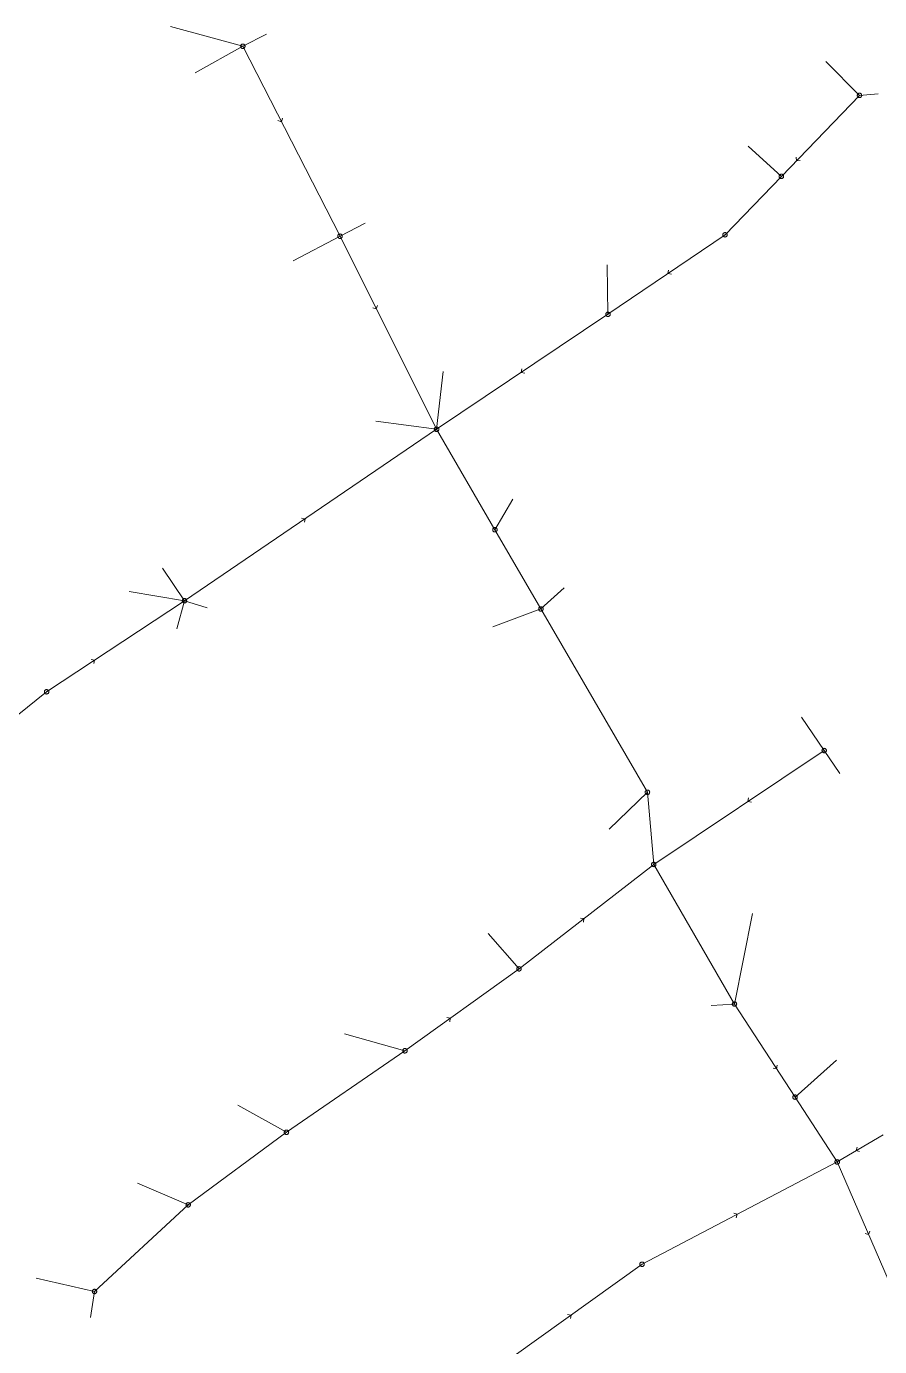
# Model space of a CAD drawing. Header units: metres. Extents: x 25504150 to 25508618, y 6694193 to 6702753.
# Drawn here: x 25504724.7 to 25504901.5, y 6700906.9 to 6701180.7 of the extents above; entities that cross this region are included whole.
import ezdxf

# ---------------------------------------------------------------- set-up
doc = ezdxf.new("R2010")
doc.units = ezdxf.units.M
for name, pattern in [('Sewer_node', [0]), ('Viemariputket', [0]), ('Viemarivarusteet', [0])]:
    doc.linetypes.add(name, pattern=pattern)
for name, color, linetype, lineweight in [('Sewer_node', 7, 'Sewer_node', 0), ('Viemariputket', 7, 'Viemariputket', 0), ('Viemarivarusteet', 7, 'Viemarivarusteet', 0)]:
    doc.layers.add(name, color=color, linetype=linetype, lineweight=lineweight)

msp = doc.modelspace()

# ---------------------------------------------------------------- linework, layer by layer
at = {"layer": 'Sewer_node', "color": 46, "linetype": 'Continuous', "true_color": 0x7f5f00, "flags": 128}
for points, elevation in [([(25504770.02, 6701176.59), (25504770.01, 6701176.66), (25504770, 6701176.73), (25504769.97, 6701176.8), (25504769.93, 6701176.86), (25504769.89, 6701176.92), (25504769.83, 6701176.96), (25504769.77, 6701177), (25504769.7, 6701177.03), (25504769.63, 6701177.04), (25504769.56, 6701177.05), (25504769.49, 6701177.04), (25504769.42, 6701177.03), (25504769.35, 6701177), (25504769.29, 6701176.96), (25504769.23, 6701176.92), (25504769.19, 6701176.86), (25504769.15, 6701176.8), (25504769.12, 6701176.73), (25504769.11, 6701176.66), (25504769.1, 6701176.59), (25504769.11, 6701176.52), (25504769.12, 6701176.45), (25504769.15, 6701176.38), (25504769.19, 6701176.32), (25504769.23, 6701176.26), (25504769.29, 6701176.22), (25504769.35, 6701176.18), (25504769.42, 6701176.15), (25504769.49, 6701176.14), (25504769.56, 6701176.13), (25504769.63, 6701176.14), (25504769.7, 6701176.15), (25504769.77, 6701176.18), (25504769.83, 6701176.22), (25504769.89, 6701176.26), (25504769.93, 6701176.32), (25504769.97, 6701176.38), (25504770, 6701176.45), (25504770.01, 6701176.52)], 58.37), ([(25504897.83, 6701166.41), (25504897.82, 6701166.48), (25504897.81, 6701166.55), (25504897.78, 6701166.62), (25504897.74, 6701166.68), (25504897.7, 6701166.74), (25504897.64, 6701166.78), (25504897.58, 6701166.82), (25504897.51, 6701166.85), (25504897.44, 6701166.86), (25504897.37, 6701166.87), (25504897.3, 6701166.86), (25504897.23, 6701166.85), (25504897.16, 6701166.82), (25504897.1, 6701166.78), (25504897.04, 6701166.74), (25504897, 6701166.68), (25504896.96, 6701166.62), (25504896.93, 6701166.55), (25504896.92, 6701166.48), (25504896.91, 6701166.41), (25504896.92, 6701166.34), (25504896.93, 6701166.27), (25504896.96, 6701166.2), (25504897, 6701166.14), (25504897.04, 6701166.08), (25504897.1, 6701166.04), (25504897.16, 6701166), (25504897.23, 6701165.97), (25504897.3, 6701165.96), (25504897.37, 6701165.95), (25504897.44, 6701165.96), (25504897.51, 6701165.97), (25504897.58, 6701166), (25504897.64, 6701166.04), (25504897.7, 6701166.08), (25504897.74, 6701166.14), (25504897.78, 6701166.2), (25504897.81, 6701166.27), (25504897.82, 6701166.34)], 58.71), ([(25504881.64, 6701149.61), (25504881.63, 6701149.68), (25504881.62, 6701149.75), (25504881.59, 6701149.82), (25504881.55, 6701149.88), (25504881.51, 6701149.94), (25504881.45, 6701149.98), (25504881.39, 6701150.02), (25504881.32, 6701150.05), (25504881.25, 6701150.06), (25504881.18, 6701150.07), (25504881.11, 6701150.06), (25504881.04, 6701150.05), (25504880.97, 6701150.02), (25504880.91, 6701149.98), (25504880.85, 6701149.94), (25504880.81, 6701149.88), (25504880.77, 6701149.82), (25504880.74, 6701149.75), (25504880.73, 6701149.68), (25504880.72, 6701149.61), (25504880.73, 6701149.54), (25504880.74, 6701149.47), (25504880.77, 6701149.4), (25504880.81, 6701149.34), (25504880.85, 6701149.28), (25504880.91, 6701149.24), (25504880.97, 6701149.2), (25504881.04, 6701149.17), (25504881.11, 6701149.16), (25504881.18, 6701149.15), (25504881.25, 6701149.16), (25504881.32, 6701149.17), (25504881.39, 6701149.2), (25504881.45, 6701149.24), (25504881.51, 6701149.28), (25504881.55, 6701149.34), (25504881.59, 6701149.4), (25504881.62, 6701149.47), (25504881.63, 6701149.54)], 56.09), ([(25504790.17, 6701137.19), (25504790.16, 6701137.26), (25504790.15, 6701137.34), (25504790.12, 6701137.4), (25504790.08, 6701137.47), (25504790.03, 6701137.52), (25504789.98, 6701137.57), (25504789.91, 6701137.61), (25504789.85, 6701137.64), (25504789.77, 6701137.65), (25504789.7, 6701137.66), (25504789.63, 6701137.65), (25504789.55, 6701137.64), (25504789.49, 6701137.61), (25504789.42, 6701137.57), (25504789.37, 6701137.52), (25504789.32, 6701137.47), (25504789.28, 6701137.4), (25504789.25, 6701137.34), (25504789.24, 6701137.26), (25504789.23, 6701137.19), (25504789.24, 6701137.12), (25504789.25, 6701137.04), (25504789.28, 6701136.98), (25504789.32, 6701136.91), (25504789.37, 6701136.86), (25504789.42, 6701136.81), (25504789.49, 6701136.77), (25504789.55, 6701136.74), (25504789.63, 6701136.73), (25504789.7, 6701136.72), (25504789.77, 6701136.73), (25504789.85, 6701136.74), (25504789.91, 6701136.77), (25504789.98, 6701136.81), (25504790.03, 6701136.86), (25504790.08, 6701136.91), (25504790.12, 6701136.98), (25504790.15, 6701137.04), (25504790.16, 6701137.12)], 57.98), ([(25504869.96, 6701137.49), (25504869.95, 6701137.56), (25504869.94, 6701137.63), (25504869.91, 6701137.7), (25504869.87, 6701137.76), (25504869.83, 6701137.82), (25504869.77, 6701137.86), (25504869.71, 6701137.9), (25504869.64, 6701137.93), (25504869.57, 6701137.94), (25504869.5, 6701137.95), (25504869.43, 6701137.94), (25504869.36, 6701137.93), (25504869.29, 6701137.9), (25504869.23, 6701137.86), (25504869.17, 6701137.82), (25504869.13, 6701137.76), (25504869.09, 6701137.7), (25504869.06, 6701137.63), (25504869.05, 6701137.56), (25504869.04, 6701137.49), (25504869.05, 6701137.42), (25504869.06, 6701137.35), (25504869.09, 6701137.28), (25504869.13, 6701137.22), (25504869.17, 6701137.16), (25504869.23, 6701137.12), (25504869.29, 6701137.08), (25504869.36, 6701137.05), (25504869.43, 6701137.04), (25504869.5, 6701137.03), (25504869.57, 6701137.04), (25504869.64, 6701137.05), (25504869.71, 6701137.08), (25504869.77, 6701137.12), (25504869.83, 6701137.16), (25504869.87, 6701137.22), (25504869.91, 6701137.28), (25504869.94, 6701137.35), (25504869.95, 6701137.42)], 58.12), ([(25504845.7, 6701121), (25504845.69, 6701121.07), (25504845.68, 6701121.14), (25504845.65, 6701121.21), (25504845.61, 6701121.27), (25504845.57, 6701121.33), (25504845.51, 6701121.37), (25504845.45, 6701121.41), (25504845.38, 6701121.44), (25504845.31, 6701121.45), (25504845.24, 6701121.46), (25504845.17, 6701121.45), (25504845.1, 6701121.44), (25504845.03, 6701121.41), (25504844.97, 6701121.37), (25504844.91, 6701121.33), (25504844.87, 6701121.27), (25504844.83, 6701121.21), (25504844.8, 6701121.14), (25504844.79, 6701121.07), (25504844.78, 6701121), (25504844.79, 6701120.93), (25504844.8, 6701120.86), (25504844.83, 6701120.79), (25504844.87, 6701120.73), (25504844.91, 6701120.67), (25504844.97, 6701120.63), (25504845.03, 6701120.59), (25504845.1, 6701120.56), (25504845.17, 6701120.55), (25504845.24, 6701120.54), (25504845.31, 6701120.55), (25504845.38, 6701120.56), (25504845.45, 6701120.59), (25504845.51, 6701120.63), (25504845.57, 6701120.67), (25504845.61, 6701120.73), (25504845.65, 6701120.79), (25504845.68, 6701120.86), (25504845.69, 6701120.93)], 58.24), ([(25504810.18, 6701097.16), (25504810.17, 6701097.23), (25504810.16, 6701097.31), (25504810.13, 6701097.37), (25504810.09, 6701097.44), (25504810.04, 6701097.49), (25504809.99, 6701097.54), (25504809.92, 6701097.58), (25504809.86, 6701097.61), (25504809.78, 6701097.62), (25504809.71, 6701097.63), (25504809.64, 6701097.62), (25504809.56, 6701097.61), (25504809.5, 6701097.58), (25504809.43, 6701097.54), (25504809.38, 6701097.49), (25504809.33, 6701097.44), (25504809.29, 6701097.37), (25504809.26, 6701097.31), (25504809.25, 6701097.23), (25504809.24, 6701097.16), (25504809.25, 6701097.09), (25504809.26, 6701097.01), (25504809.29, 6701096.95), (25504809.33, 6701096.88), (25504809.38, 6701096.83), (25504809.43, 6701096.78), (25504809.5, 6701096.74), (25504809.56, 6701096.71), (25504809.64, 6701096.7), (25504809.71, 6701096.69), (25504809.78, 6701096.7), (25504809.86, 6701096.71), (25504809.92, 6701096.74), (25504809.99, 6701096.78), (25504810.04, 6701096.83), (25504810.09, 6701096.88), (25504810.13, 6701096.95), (25504810.16, 6701097.01), (25504810.17, 6701097.09)], 57.67), ([(25504822.26, 6701076.33), (25504822.25, 6701076.4), (25504822.24, 6701076.47), (25504822.21, 6701076.54), (25504822.17, 6701076.6), (25504822.13, 6701076.66), (25504822.07, 6701076.7), (25504822.01, 6701076.74), (25504821.94, 6701076.77), (25504821.87, 6701076.78), (25504821.8, 6701076.79), (25504821.73, 6701076.78), (25504821.66, 6701076.77), (25504821.59, 6701076.74), (25504821.53, 6701076.7), (25504821.47, 6701076.66), (25504821.43, 6701076.6), (25504821.39, 6701076.54), (25504821.36, 6701076.47), (25504821.35, 6701076.4), (25504821.34, 6701076.33), (25504821.35, 6701076.26), (25504821.36, 6701076.19), (25504821.39, 6701076.12), (25504821.43, 6701076.06), (25504821.47, 6701076), (25504821.53, 6701075.96), (25504821.59, 6701075.92), (25504821.66, 6701075.89), (25504821.73, 6701075.88), (25504821.8, 6701075.87), (25504821.87, 6701075.88), (25504821.94, 6701075.89), (25504822.01, 6701075.92), (25504822.07, 6701075.96), (25504822.13, 6701076), (25504822.17, 6701076.06), (25504822.21, 6701076.12), (25504822.24, 6701076.19), (25504822.25, 6701076.26)], 53.76), ([(25504757.92, 6701061.61), (25504757.91, 6701061.68), (25504757.9, 6701061.75), (25504757.87, 6701061.82), (25504757.83, 6701061.88), (25504757.79, 6701061.94), (25504757.73, 6701061.98), (25504757.67, 6701062.02), (25504757.6, 6701062.05), (25504757.53, 6701062.06), (25504757.46, 6701062.07), (25504757.39, 6701062.06), (25504757.32, 6701062.05), (25504757.25, 6701062.02), (25504757.19, 6701061.98), (25504757.13, 6701061.94), (25504757.09, 6701061.88), (25504757.05, 6701061.82), (25504757.02, 6701061.75), (25504757.01, 6701061.68), (25504757, 6701061.61), (25504757.01, 6701061.54), (25504757.02, 6701061.47), (25504757.05, 6701061.4), (25504757.09, 6701061.34), (25504757.13, 6701061.28), (25504757.19, 6701061.24), (25504757.25, 6701061.2), (25504757.32, 6701061.17), (25504757.39, 6701061.16), (25504757.46, 6701061.15), (25504757.53, 6701061.16), (25504757.6, 6701061.17), (25504757.67, 6701061.2), (25504757.73, 6701061.24), (25504757.79, 6701061.28), (25504757.83, 6701061.34), (25504757.87, 6701061.4), (25504757.9, 6701061.47), (25504757.91, 6701061.54)], 57.63), ([(25504831.8, 6701059.9), (25504831.79, 6701059.97), (25504831.78, 6701060.04), (25504831.75, 6701060.11), (25504831.71, 6701060.17), (25504831.67, 6701060.23), (25504831.61, 6701060.27), (25504831.55, 6701060.31), (25504831.48, 6701060.34), (25504831.41, 6701060.35), (25504831.34, 6701060.36), (25504831.27, 6701060.35), (25504831.2, 6701060.34), (25504831.13, 6701060.31), (25504831.07, 6701060.27), (25504831.01, 6701060.23), (25504830.97, 6701060.17), (25504830.93, 6701060.11), (25504830.9, 6701060.04), (25504830.89, 6701059.97), (25504830.88, 6701059.9), (25504830.89, 6701059.83), (25504830.9, 6701059.76), (25504830.93, 6701059.69), (25504830.97, 6701059.63), (25504831.01, 6701059.57), (25504831.07, 6701059.53), (25504831.13, 6701059.49), (25504831.2, 6701059.46), (25504831.27, 6701059.45), (25504831.34, 6701059.44), (25504831.41, 6701059.45), (25504831.48, 6701059.46), (25504831.55, 6701059.49), (25504831.61, 6701059.53), (25504831.67, 6701059.57), (25504831.71, 6701059.63), (25504831.75, 6701059.69), (25504831.78, 6701059.76), (25504831.79, 6701059.83)], 55.02), ([(25504890.52, 6701030.54), (25504890.51, 6701030.61), (25504890.5, 6701030.68), (25504890.47, 6701030.75), (25504890.43, 6701030.81), (25504890.39, 6701030.87), (25504890.33, 6701030.91), (25504890.27, 6701030.95), (25504890.2, 6701030.98), (25504890.13, 6701030.99), (25504890.06, 6701031), (25504889.99, 6701030.99), (25504889.92, 6701030.98), (25504889.85, 6701030.95), (25504889.79, 6701030.91), (25504889.73, 6701030.87), (25504889.69, 6701030.81), (25504889.65, 6701030.75), (25504889.62, 6701030.68), (25504889.61, 6701030.61), (25504889.6, 6701030.54), (25504889.61, 6701030.47), (25504889.62, 6701030.4), (25504889.65, 6701030.33), (25504889.69, 6701030.27), (25504889.73, 6701030.21), (25504889.79, 6701030.17), (25504889.85, 6701030.13), (25504889.92, 6701030.1), (25504889.99, 6701030.09), (25504890.06, 6701030.08), (25504890.13, 6701030.09), (25504890.2, 6701030.1), (25504890.27, 6701030.13), (25504890.33, 6701030.17), (25504890.39, 6701030.21), (25504890.43, 6701030.27), (25504890.47, 6701030.33), (25504890.5, 6701030.4), (25504890.51, 6701030.47)], 52.82), ([(25504853.89, 6701021.88), (25504853.88, 6701021.95), (25504853.87, 6701022.03), (25504853.84, 6701022.09), (25504853.8, 6701022.16), (25504853.75, 6701022.21), (25504853.7, 6701022.26), (25504853.63, 6701022.3), (25504853.57, 6701022.33), (25504853.49, 6701022.34), (25504853.42, 6701022.35), (25504853.35, 6701022.34), (25504853.27, 6701022.33), (25504853.21, 6701022.3), (25504853.14, 6701022.26), (25504853.09, 6701022.21), (25504853.04, 6701022.16), (25504853, 6701022.09), (25504852.97, 6701022.03), (25504852.96, 6701021.95), (25504852.95, 6701021.88), (25504852.96, 6701021.81), (25504852.97, 6701021.73), (25504853, 6701021.67), (25504853.04, 6701021.6), (25504853.09, 6701021.55), (25504853.14, 6701021.5), (25504853.21, 6701021.46), (25504853.27, 6701021.43), (25504853.35, 6701021.42), (25504853.42, 6701021.41), (25504853.49, 6701021.42), (25504853.57, 6701021.43), (25504853.63, 6701021.46), (25504853.7, 6701021.5), (25504853.75, 6701021.55), (25504853.8, 6701021.6), (25504853.84, 6701021.67), (25504853.87, 6701021.73), (25504853.88, 6701021.81)], 52.73), ([(25504855.19, 6701006.91), (25504855.18, 6701006.98), (25504855.17, 6701007.05), (25504855.14, 6701007.12), (25504855.1, 6701007.18), (25504855.06, 6701007.24), (25504855, 6701007.28), (25504854.94, 6701007.32), (25504854.87, 6701007.35), (25504854.8, 6701007.36), (25504854.73, 6701007.37), (25504854.66, 6701007.36), (25504854.59, 6701007.35), (25504854.52, 6701007.32), (25504854.46, 6701007.28), (25504854.4, 6701007.24), (25504854.36, 6701007.18), (25504854.32, 6701007.12), (25504854.29, 6701007.05), (25504854.28, 6701006.98), (25504854.27, 6701006.91), (25504854.28, 6701006.84), (25504854.29, 6701006.77), (25504854.32, 6701006.7), (25504854.36, 6701006.64), (25504854.4, 6701006.58), (25504854.46, 6701006.54), (25504854.52, 6701006.5), (25504854.59, 6701006.47), (25504854.66, 6701006.46), (25504854.73, 6701006.45), (25504854.8, 6701006.46), (25504854.87, 6701006.47), (25504854.94, 6701006.5), (25504855, 6701006.54), (25504855.06, 6701006.58), (25504855.1, 6701006.64), (25504855.14, 6701006.7), (25504855.17, 6701006.77), (25504855.18, 6701006.84)], 52.31), ([(25504827.26, 6700985.26), (25504827.25, 6700985.33), (25504827.24, 6700985.4), (25504827.21, 6700985.47), (25504827.17, 6700985.53), (25504827.13, 6700985.59), (25504827.07, 6700985.63), (25504827.01, 6700985.67), (25504826.94, 6700985.7), (25504826.87, 6700985.71), (25504826.8, 6700985.72), (25504826.73, 6700985.71), (25504826.66, 6700985.7), (25504826.59, 6700985.67), (25504826.53, 6700985.63), (25504826.47, 6700985.59), (25504826.43, 6700985.53), (25504826.39, 6700985.47), (25504826.36, 6700985.4), (25504826.35, 6700985.33), (25504826.34, 6700985.26), (25504826.35, 6700985.19), (25504826.36, 6700985.12), (25504826.39, 6700985.05), (25504826.43, 6700984.99), (25504826.47, 6700984.93), (25504826.53, 6700984.89), (25504826.59, 6700984.85), (25504826.66, 6700984.82), (25504826.73, 6700984.81), (25504826.8, 6700984.8), (25504826.87, 6700984.81), (25504826.94, 6700984.82), (25504827.01, 6700984.85), (25504827.07, 6700984.89), (25504827.13, 6700984.93), (25504827.17, 6700984.99), (25504827.21, 6700985.05), (25504827.24, 6700985.12), (25504827.25, 6700985.19)], 53.99), ([(25504871.92, 6700977.97), (25504871.91, 6700978.04), (25504871.9, 6700978.11), (25504871.87, 6700978.18), (25504871.83, 6700978.24), (25504871.79, 6700978.3), (25504871.73, 6700978.34), (25504871.67, 6700978.38), (25504871.6, 6700978.41), (25504871.53, 6700978.42), (25504871.46, 6700978.43), (25504871.39, 6700978.42), (25504871.32, 6700978.41), (25504871.25, 6700978.38), (25504871.19, 6700978.34), (25504871.13, 6700978.3), (25504871.09, 6700978.24), (25504871.05, 6700978.18), (25504871.02, 6700978.11), (25504871.01, 6700978.04), (25504871, 6700977.97), (25504871.01, 6700977.9), (25504871.02, 6700977.83), (25504871.05, 6700977.76), (25504871.09, 6700977.7), (25504871.13, 6700977.64), (25504871.19, 6700977.6), (25504871.25, 6700977.56), (25504871.32, 6700977.53), (25504871.39, 6700977.52), (25504871.46, 6700977.51), (25504871.53, 6700977.52), (25504871.6, 6700977.53), (25504871.67, 6700977.56), (25504871.73, 6700977.6), (25504871.79, 6700977.64), (25504871.83, 6700977.7), (25504871.87, 6700977.76), (25504871.9, 6700977.83), (25504871.91, 6700977.9)], 51.09), ([(25504803.63, 6700968.27), (25504803.62, 6700968.34), (25504803.61, 6700968.42), (25504803.58, 6700968.48), (25504803.54, 6700968.55), (25504803.49, 6700968.6), (25504803.44, 6700968.65), (25504803.37, 6700968.69), (25504803.31, 6700968.72), (25504803.23, 6700968.73), (25504803.16, 6700968.74), (25504803.09, 6700968.73), (25504803.01, 6700968.72), (25504802.95, 6700968.69), (25504802.88, 6700968.65), (25504802.83, 6700968.6), (25504802.78, 6700968.55), (25504802.74, 6700968.48), (25504802.71, 6700968.42), (25504802.7, 6700968.34), (25504802.69, 6700968.27), (25504802.7, 6700968.2), (25504802.71, 6700968.12), (25504802.74, 6700968.06), (25504802.78, 6700967.99), (25504802.83, 6700967.94), (25504802.88, 6700967.89), (25504802.95, 6700967.85), (25504803.01, 6700967.82), (25504803.09, 6700967.81), (25504803.16, 6700967.8), (25504803.23, 6700967.81), (25504803.31, 6700967.82), (25504803.37, 6700967.85), (25504803.44, 6700967.89), (25504803.49, 6700967.94), (25504803.54, 6700967.99), (25504803.58, 6700968.06), (25504803.61, 6700968.12), (25504803.62, 6700968.2)], 54.69), ([(25504779.06, 6700951.38), (25504779.05, 6700951.45), (25504779.04, 6700951.52), (25504779.01, 6700951.59), (25504778.97, 6700951.65), (25504778.93, 6700951.71), (25504778.87, 6700951.75), (25504778.81, 6700951.79), (25504778.74, 6700951.82), (25504778.67, 6700951.83), (25504778.6, 6700951.84), (25504778.53, 6700951.83), (25504778.46, 6700951.82), (25504778.39, 6700951.79), (25504778.33, 6700951.75), (25504778.27, 6700951.71), (25504778.23, 6700951.65), (25504778.19, 6700951.59), (25504778.16, 6700951.52), (25504778.15, 6700951.45), (25504778.14, 6700951.38), (25504778.15, 6700951.31), (25504778.16, 6700951.24), (25504778.19, 6700951.17), (25504778.23, 6700951.11), (25504778.27, 6700951.05), (25504778.33, 6700951.01), (25504778.39, 6700950.97), (25504778.46, 6700950.94), (25504778.53, 6700950.93), (25504778.6, 6700950.92), (25504778.67, 6700950.93), (25504778.74, 6700950.94), (25504778.81, 6700950.97), (25504778.87, 6700951.01), (25504778.93, 6700951.05), (25504778.97, 6700951.11), (25504779.01, 6700951.17), (25504779.04, 6700951.24), (25504779.05, 6700951.31)], 54.96), ([(25504893.22, 6700945.23), (25504893.21, 6700945.3), (25504893.2, 6700945.38), (25504893.17, 6700945.44), (25504893.13, 6700945.51), (25504893.08, 6700945.56), (25504893.03, 6700945.61), (25504892.96, 6700945.65), (25504892.9, 6700945.68), (25504892.82, 6700945.69), (25504892.75, 6700945.7), (25504892.68, 6700945.69), (25504892.6, 6700945.68), (25504892.54, 6700945.65), (25504892.47, 6700945.61), (25504892.42, 6700945.56), (25504892.37, 6700945.51), (25504892.33, 6700945.44), (25504892.3, 6700945.38), (25504892.29, 6700945.3), (25504892.28, 6700945.23), (25504892.29, 6700945.16), (25504892.3, 6700945.08), (25504892.33, 6700945.02), (25504892.37, 6700944.95), (25504892.42, 6700944.9), (25504892.47, 6700944.85), (25504892.54, 6700944.81), (25504892.6, 6700944.78), (25504892.68, 6700944.77), (25504892.75, 6700944.76), (25504892.82, 6700944.77), (25504892.9, 6700944.78), (25504892.96, 6700944.81), (25504893.03, 6700944.85), (25504893.08, 6700944.9), (25504893.13, 6700944.95), (25504893.17, 6700945.02), (25504893.2, 6700945.08), (25504893.21, 6700945.16)], 50.7), ([(25504758.69, 6700936.32), (25504758.68, 6700936.39), (25504758.67, 6700936.46), (25504758.64, 6700936.53), (25504758.6, 6700936.59), (25504758.56, 6700936.65), (25504758.5, 6700936.69), (25504758.44, 6700936.73), (25504758.37, 6700936.76), (25504758.3, 6700936.77), (25504758.23, 6700936.78), (25504758.16, 6700936.77), (25504758.09, 6700936.76), (25504758.02, 6700936.73), (25504757.96, 6700936.69), (25504757.9, 6700936.65), (25504757.86, 6700936.59), (25504757.82, 6700936.53), (25504757.79, 6700936.46), (25504757.78, 6700936.39), (25504757.77, 6700936.32), (25504757.78, 6700936.25), (25504757.79, 6700936.18), (25504757.82, 6700936.11), (25504757.86, 6700936.05), (25504757.9, 6700935.99), (25504757.96, 6700935.95), (25504758.02, 6700935.91), (25504758.09, 6700935.88), (25504758.16, 6700935.87), (25504758.23, 6700935.86), (25504758.3, 6700935.87), (25504758.37, 6700935.88), (25504758.44, 6700935.91), (25504758.5, 6700935.95), (25504758.56, 6700935.99), (25504758.6, 6700936.05), (25504758.64, 6700936.11), (25504758.67, 6700936.18), (25504758.68, 6700936.25)], 55.09), ([(25504852.76, 6700924), (25504852.75, 6700924.07), (25504852.74, 6700924.14), (25504852.71, 6700924.21), (25504852.67, 6700924.27), (25504852.63, 6700924.33), (25504852.57, 6700924.37), (25504852.51, 6700924.41), (25504852.44, 6700924.44), (25504852.37, 6700924.45), (25504852.3, 6700924.46), (25504852.23, 6700924.45), (25504852.16, 6700924.44), (25504852.09, 6700924.41), (25504852.03, 6700924.37), (25504851.97, 6700924.33), (25504851.93, 6700924.27), (25504851.89, 6700924.21), (25504851.86, 6700924.14), (25504851.85, 6700924.07), (25504851.84, 6700924), (25504851.85, 6700923.93), (25504851.86, 6700923.86), (25504851.89, 6700923.79), (25504851.93, 6700923.73), (25504851.97, 6700923.67), (25504852.03, 6700923.63), (25504852.09, 6700923.59), (25504852.16, 6700923.56), (25504852.23, 6700923.55), (25504852.3, 6700923.54), (25504852.37, 6700923.55), (25504852.44, 6700923.56), (25504852.51, 6700923.59), (25504852.57, 6700923.63), (25504852.63, 6700923.67), (25504852.67, 6700923.73), (25504852.71, 6700923.79), (25504852.74, 6700923.86), (25504852.75, 6700923.93)], 50.77), ([(25504739.27, 6700918.35), (25504739.26, 6700918.42), (25504739.25, 6700918.49), (25504739.22, 6700918.56), (25504739.18, 6700918.62), (25504739.14, 6700918.68), (25504739.08, 6700918.72), (25504739.02, 6700918.76), (25504738.95, 6700918.79), (25504738.88, 6700918.8), (25504738.81, 6700918.81), (25504738.74, 6700918.8), (25504738.67, 6700918.79), (25504738.6, 6700918.76), (25504738.54, 6700918.72), (25504738.48, 6700918.68), (25504738.44, 6700918.62), (25504738.4, 6700918.56), (25504738.37, 6700918.49), (25504738.36, 6700918.42), (25504738.35, 6700918.35), (25504738.36, 6700918.28), (25504738.37, 6700918.21), (25504738.4, 6700918.14), (25504738.44, 6700918.08), (25504738.48, 6700918.02), (25504738.54, 6700917.98), (25504738.6, 6700917.94), (25504738.67, 6700917.91), (25504738.74, 6700917.9), (25504738.81, 6700917.89), (25504738.88, 6700917.9), (25504738.95, 6700917.91), (25504739.02, 6700917.94), (25504739.08, 6700917.98), (25504739.14, 6700918.02), (25504739.18, 6700918.08), (25504739.22, 6700918.14), (25504739.25, 6700918.21), (25504739.26, 6700918.28)], 55.27)]:
    msp.add_lwpolyline(points, close=True, dxfattribs=dict(at, elevation=elevation))
for points in [[(25504776.84, 6701161.17), (25504777.55, 6701160.95), (25504777.78, 6701161.66)], [(25504884.28, 6701153.61), (25504884.31, 6701152.86), (25504885.06, 6701152.89)], [(25504857.78, 6701130.18), (25504857.65, 6701129.44), (25504858.38, 6701129.31)], [(25504796.51, 6701122.38), (25504797.22, 6701122.15), (25504797.46, 6701122.85)], [(25504827.38, 6701109.67), (25504827.26, 6701108.93), (25504827.99, 6701108.8)], [(25504782.35, 6701077.88), (25504782.47, 6701078.62), (25504781.74, 6701078.75)], [(25504738.7, 6701048.56), (25504738.83, 6701049.3), (25504738.1, 6701049.43)], [(25504874.38, 6701020.71), (25504874.26, 6701019.97), (25504874.99, 6701019.84)], [(25504840.18, 6700994.95), (25504840.26, 6700995.7), (25504839.53, 6700995.79)], [(25504812.45, 6700974.28), (25504812.56, 6700975.02), (25504811.83, 6700975.14)], [(25504879.45, 6700964.69), (25504880.18, 6700964.56), (25504880.33, 6700965.29)], [(25504896.86, 6700948.29), (25504896.69, 6700947.56), (25504897.41, 6700947.38)], [(25504871.83, 6700933.63), (25504872.03, 6700934.36), (25504871.32, 6700934.57)], [(25504898.57, 6700930.41), (25504899.27, 6700930.15), (25504899.54, 6700930.84)], [(25504837.47, 6700912.73), (25504837.58, 6700913.47), (25504836.84, 6700913.58)]]:
    msp.add_lwpolyline(points, dxfattribs=at)
for points in [[(25504729.34, 6701042.72), (25504729.33, 6701042.79), (25504729.32, 6701042.86), (25504729.29, 6701042.93), (25504729.25, 6701042.99), (25504729.21, 6701043.05), (25504729.15, 6701043.09), (25504729.09, 6701043.13), (25504729.02, 6701043.16), (25504728.95, 6701043.17), (25504728.88, 6701043.18), (25504728.81, 6701043.17), (25504728.74, 6701043.16), (25504728.67, 6701043.13), (25504728.61, 6701043.09), (25504728.55, 6701043.05), (25504728.51, 6701042.99), (25504728.47, 6701042.93), (25504728.44, 6701042.86), (25504728.43, 6701042.79), (25504728.42, 6701042.72), (25504728.43, 6701042.65), (25504728.44, 6701042.58), (25504728.47, 6701042.51), (25504728.51, 6701042.45), (25504728.55, 6701042.39), (25504728.61, 6701042.35), (25504728.67, 6701042.31), (25504728.74, 6701042.28), (25504728.81, 6701042.27), (25504728.88, 6701042.26), (25504728.95, 6701042.27), (25504729.02, 6701042.28), (25504729.09, 6701042.31), (25504729.15, 6701042.35), (25504729.21, 6701042.39), (25504729.25, 6701042.45), (25504729.29, 6701042.51), (25504729.32, 6701042.58), (25504729.33, 6701042.65)], [(25504884.48, 6700958.66), (25504884.47, 6700958.73), (25504884.46, 6700958.8), (25504884.43, 6700958.87), (25504884.39, 6700958.93), (25504884.35, 6700958.99), (25504884.29, 6700959.03), (25504884.23, 6700959.07), (25504884.16, 6700959.1), (25504884.09, 6700959.11), (25504884.02, 6700959.12), (25504883.95, 6700959.11), (25504883.88, 6700959.1), (25504883.81, 6700959.07), (25504883.75, 6700959.03), (25504883.69, 6700958.99), (25504883.65, 6700958.93), (25504883.61, 6700958.87), (25504883.58, 6700958.8), (25504883.57, 6700958.73), (25504883.56, 6700958.66), (25504883.57, 6700958.59), (25504883.58, 6700958.52), (25504883.61, 6700958.45), (25504883.65, 6700958.39), (25504883.69, 6700958.33), (25504883.75, 6700958.29), (25504883.81, 6700958.25), (25504883.88, 6700958.22), (25504883.95, 6700958.21), (25504884.02, 6700958.2), (25504884.09, 6700958.21), (25504884.16, 6700958.22), (25504884.23, 6700958.25), (25504884.29, 6700958.29), (25504884.35, 6700958.33), (25504884.39, 6700958.39), (25504884.43, 6700958.45), (25504884.46, 6700958.52), (25504884.47, 6700958.59)]]:
    msp.add_lwpolyline(points, close=True, dxfattribs=at)
at = {"layer": 'Viemariputket', "color": 1, "linetype": 'Continuous', "lineweight": 15}
for p, q in [((25504769.56, 6701176.59), (25504754.58, 6701180.71)), ((25504769.56, 6701176.59), (25504774.44, 6701179.13)), ((25504769.56, 6701176.59), (25504759.65, 6701171.08)), ((25504789.7, 6701137.19), (25504769.56, 6701176.59)), ((25504897.37, 6701166.41, 56.64), (25504890.42, 6701173.4, 56.78)), ((25504897.37, 6701166.41), (25504901.27, 6701166.75)), ((25504881.18, 6701149.61), (25504897.37, 6701166.41)), ((25504881.18, 6701149.61), (25504874.32, 6701155.88)), ((25504869.5, 6701137.49), (25504881.18, 6701149.61)), ((25504789.7, 6701137.19), (25504794.93, 6701139.92)), ((25504789.7, 6701137.19), (25504779.98, 6701132.1)), ((25504809.71, 6701097.16, 54.93), (25504789.7, 6701137.19)), ((25504845.24, 6701121), (25504869.5, 6701137.49)), ((25504845.24, 6701121), (25504845.1, 6701131.25)), ((25504809.71, 6701097.16, 54.96), (25504845.24, 6701121)), ((25504809.71, 6701097.16, 55.44), (25504811.05, 6701109.12)), ((25504809.71, 6701097.16, 55.42), (25504797.13, 6701098.82, 55.58)), ((25504809.71, 6701097.16, 54.92), (25504757.46, 6701061.61, 55.48)), ((25504821.8, 6701076.33, 53.76), (25504809.71, 6701097.16, 54.91)), ((25504821.8, 6701076.33, 52.78), (25504825.51, 6701082.67)), ((25504831.34, 6701059.9, 52.78), (25504821.8, 6701076.33, 53.76)), ((25504757.46, 6701061.61, 56), (25504752.92, 6701068.35, 55.78)), ((25504757.46, 6701061.61, 55.72), (25504745.97, 6701063.49, 55.85)), ((25504831.34, 6701059.9, 52.88), (25504836.14, 6701064.29)), ((25504757.46, 6701061.61, 55.49), (25504728.88, 6701042.72, 55.64)), ((25504757.46, 6701061.61, 55.74), (25504755.85, 6701055.79, 55.78)), ((25504757.46, 6701061.61, 55.72), (25504762.19, 6701060.14)), ((25504831.34, 6701059.9, 52.92), (25504821.39, 6701056.17)), ((25504853.42, 6701021.88), (25504831.34, 6701059.9, 52.22)), ((25504728.88, 6701042.72), (25504702.3, 6701021.3)), ((25504890.06, 6701030.54), (25504885.33, 6701037.46)), ((25504854.73, 6701006.91), (25504890.06, 6701030.54)), ((25504890.06, 6701030.54), (25504893.3, 6701025.8)), ((25504853.42, 6701021.88), (25504845.5, 6701014.24)), ((25504854.73, 6701006.91), (25504853.42, 6701021.88)), ((25504854.73, 6701006.91), (25504826.8, 6700985.26)), ((25504871.46, 6700977.97), (25504854.73, 6701006.91)), ((25504871.46, 6700977.97), (25504875.21, 6700996.74)), ((25504826.8, 6700985.26, 51.91), (25504820.4, 6700992.61, 52.01)), ((25504826.8, 6700985.26), (25504803.16, 6700968.27)), ((25504871.46, 6700977.97), (25504866.65, 6700977.64)), ((25504884.02, 6700958.66), (25504871.46, 6700977.97)), ((25504803.16, 6700968.27), (25504790.61, 6700971.82)), ((25504803.16, 6700968.27), (25504778.6, 6700951.38)), ((25504884.02, 6700958.66), (25504892.58, 6700966.34)), ((25504892.75, 6700945.23), (25504884.02, 6700958.66)), ((25504778.6, 6700951.38, 53.22), (25504768.5, 6700957.02, 53.35)), ((25504778.6, 6700951.38), (25504758.23, 6700936.32)), ((25504892.75, 6700945.23), (25504902.27, 6700950.87)), ((25504892.75, 6700945.23), (25504852.3, 6700924)), ((25504906.88, 6700912.54), (25504892.75, 6700945.23)), ((25504758.23, 6700936.32), (25504747.7, 6700940.82)), ((25504758.23, 6700936.32), (25504738.81, 6700918.35)), ((25504852.3, 6700924), (25504816.11, 6700898.13)), ((25504738.81, 6700918.35), (25504726.7, 6700921.14)), ((25504738.81, 6700918.35), (25504737.99, 6700912.98))]:
    msp.add_line(p, q, dxfattribs=at)
at = {"layer": 'Viemarivarusteet', "color": 1}
for p in [(25504769.56, 6701176.59, 58.37), (25504897.37, 6701166.41, 58.71), (25504881.18, 6701149.61, 56.09), (25504789.7, 6701137.19, 57.98), (25504869.5, 6701137.49, 58.12), (25504845.24, 6701121, 58.24), (25504809.71, 6701097.16, 57.67), (25504821.8, 6701076.33, 53.76), (25504757.46, 6701061.61, 57.63), (25504831.34, 6701059.9, 55.02), (25504728.88, 6701042.72), (25504890.06, 6701030.54, 52.82), (25504853.42, 6701021.88, 52.73), (25504854.73, 6701006.91, 52.31), (25504826.8, 6700985.26, 53.99), (25504871.46, 6700977.97, 51.09), (25504803.16, 6700968.27, 54.69), (25504884.02, 6700958.66), (25504778.6, 6700951.38, 54.96), (25504892.75, 6700945.23, 50.7), (25504758.23, 6700936.32, 55.09), (25504852.3, 6700924, 50.77), (25504738.81, 6700918.35, 55.27)]:
    msp.add_point(p, dxfattribs=at)

doc.saveas('drawing.dxf')
